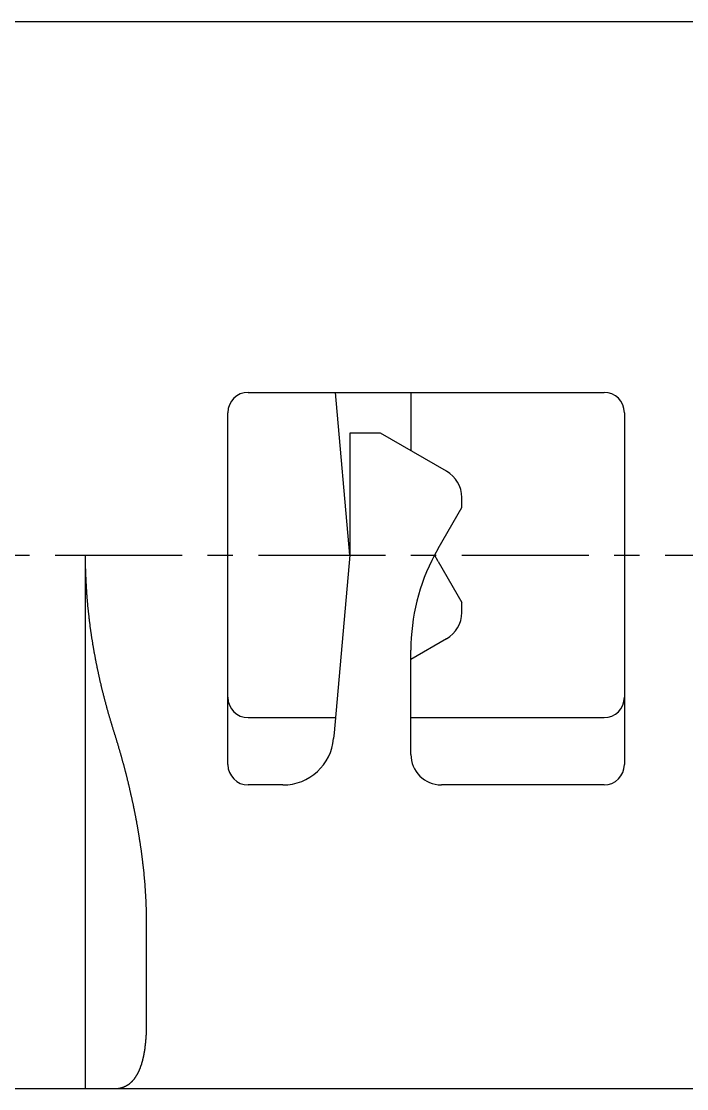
# Model space of a CAD drawing. Extents: x -4 to 102, y -14 to 59.
# Drawn here: x 53.04 to 59.58, y 48.23 to 58.73 of the extents above; entities that cross this region are included whole.
import ezdxf

# ---------------------------------------------------------------- set-up
doc = ezdxf.new("R2010")
doc.units = 0
doc.linetypes.add('CENTER', pattern=[2, 1.25, -0.25, 0.25, -0.25])
doc.layers.get('0').update_dxf_attribs({"linetype": 'CONTINUOUS'})
doc.layers.add('CENTER', color=1, linetype='CENTER')

msp = doc.modelspace()

# ---------------------------------------------------------------- linework, layer by layer
at = {"color": 7, "linetype": 'CONTINUOUS'}
for p, q in [((52.268, 58.728), (60.868, 58.728)), ((55.268, 55.078), (58.768, 55.078)), ((56.266, 53.478), (56.126, 55.078)), ((56.868, 55.078), (56.868, 54.505)), ((55.068, 53.478), (55.068, 54.878)), ((58.968, 54.878), (58.968, 53.478)), ((56.268, 54.678), (56.268, 53.502)), ((56.568, 54.678), (56.268, 54.678)), ((57.218, 54.303), (56.568, 54.678)), ((57.368, 53.944), (57.368, 54.043)), ((57.136, 53.542), (57.368, 53.944)), ((53.668, 48.228), (53.668, 53.478)), ((55.068, 51.729), (55.068, 53.478)), ((56.266, 53.478), (56.113, 51.729)), ((56.268, 53.502), (56.266, 53.478)), ((57.136, 53.414), (57.099, 53.481)), ((57.136, 53.542), (57.1, 53.478)), ((58.968, 53.478), (58.968, 51.729)), ((57.136, 53.414), (57.368, 53.012)), ((57.368, 52.913), (57.368, 53.012)), ((57.218, 52.653), (56.868, 52.451)), ((56.868, 51.729), (56.868, 52.542)), ((55.268, 51.878), (56.126, 51.878)), ((56.868, 51.878), (58.768, 51.878)), ((55.068, 51.416), (55.068, 51.729)), ((56.113, 51.729), (56.108, 51.672)), ((56.868, 51.516), (56.868, 51.729)), ((58.968, 51.729), (58.968, 51.416)), ((55.61, 51.216), (55.268, 51.216)), ((58.768, 51.216), (57.168, 51.216)), ((54.268, 48.86), (54.268, 49.887)), ((52.268, 48.228), (60.868, 48.228))]:
    msp.add_line(p, q, dxfattribs=at)
at = {"color": 7}
for points in [[(53.952, 51.729, 0), (53.949, 51.735, 0), (53.947, 51.742, 0), (53.945, 51.749, 0), (53.943, 51.755, 0), (53.941, 51.762, 0), (53.939, 51.769, 0), (53.937, 51.775, 0), (53.935, 51.782, 0), (53.933, 51.789, 0), (53.931, 51.795, 0), (53.929, 51.802, 0), (53.927, 51.809, 0), (53.925, 51.815, 0), (53.923, 51.822, 0), (53.921, 51.829, 0), (53.919, 51.836, 0), (53.917, 51.842, 0), (53.915, 51.849, 0), (53.913, 51.855, 0), (53.911, 51.862, 0), (53.909, 51.869, 0), (53.907, 51.876, 0), (53.905, 51.882, 0), (53.903, 51.889, 0), (53.901, 51.896, 0), (53.899, 51.902, 0), (53.897, 51.909, 0), (53.895, 51.916, 0), (53.893, 51.922, 0), (53.892, 51.929, 0), (53.89, 51.936, 0), (53.888, 51.943, 0), (53.886, 51.949, 0), (53.884, 51.956, 0), (53.882, 51.963, 0), (53.88, 51.97, 0), (53.878, 51.976, 0), (53.877, 51.983, 0), (53.875, 51.99, 0), (53.873, 51.996, 0), (53.871, 52.003, 0), (53.869, 52.01, 0), (53.867, 52.017, 0), (53.866, 52.023, 0), (53.864, 52.03, 0), (53.862, 52.037, 0), (53.86, 52.044, 0), (53.858, 52.05, 0), (53.857, 52.057, 0), (53.855, 52.064, 0), (53.853, 52.071, 0), (53.851, 52.077, 0), (53.85, 52.084, 0), (53.848, 52.091, 0), (53.846, 52.098, 0), (53.844, 52.105, 0), (53.843, 52.111, 0), (53.841, 52.118, 0), (53.839, 52.125, 0), (53.838, 52.132, 0), (53.836, 52.138, 0), (53.834, 52.145, 0), (53.833, 52.152, 0), (53.831, 52.159, 0), (53.829, 52.165, 0), (53.828, 52.172, 0), (53.826, 52.179, 0), (53.825, 52.186, 0), (53.823, 52.193, 0), (53.821, 52.199, 0), (53.82, 52.206, 0), (53.818, 52.213, 0), (53.816, 52.22, 0), (53.815, 52.227, 0), (53.813, 52.233, 0), (53.812, 52.24, 0), (53.81, 52.247, 0), (53.809, 52.254, 0), (53.807, 52.261, 0), (53.806, 52.267, 0), (53.804, 52.274, 0), (53.803, 52.281, 0), (53.801, 52.288, 0), (53.8, 52.295, 0), (53.798, 52.301, 0), (53.797, 52.308, 0), (53.795, 52.315, 0), (53.794, 52.322, 0), (53.792, 52.329, 0), (53.791, 52.336, 0), (53.789, 52.342, 0), (53.788, 52.349, 0), (53.786, 52.356, 0), (53.785, 52.363, 0), (53.783, 52.37, 0), (53.782, 52.377, 0), (53.781, 52.383, 0), (53.779, 52.39, 0), (53.778, 52.397, 0), (53.777, 52.404, 0), (53.775, 52.411, 0), (53.774, 52.417, 0), (53.773, 52.424, 0), (53.771, 52.431, 0), (53.77, 52.438, 0), (53.769, 52.445, 0), (53.767, 52.452, 0), (53.766, 52.459, 0), (53.765, 52.465, 0), (53.763, 52.472, 0), (53.762, 52.479, 0), (53.761, 52.486, 0), (53.759, 52.493, 0), (53.758, 52.5, 0), (53.757, 52.507, 0), (53.756, 52.514, 0), (53.754, 52.52, 0), (53.753, 52.527, 0), (53.752, 52.534, 0), (53.751, 52.541, 0), (53.75, 52.548, 0), (53.748, 52.555, 0), (53.747, 52.562, 0), (53.746, 52.569, 0), (53.745, 52.575, 0), (53.744, 52.582, 0), (53.742, 52.589, 0), (53.741, 52.596, 0), (53.74, 52.603, 0), (53.739, 52.61, 0), (53.738, 52.617, 0), (53.737, 52.623, 0), (53.736, 52.63, 0), (53.735, 52.637, 0), (53.734, 52.644, 0), (53.733, 52.651, 0), (53.731, 52.658, 0), (53.73, 52.665, 0), (53.729, 52.672, 0), (53.728, 52.679, 0), (53.727, 52.686, 0), (53.726, 52.693, 0), (53.725, 52.699, 0), (53.724, 52.706, 0), (53.723, 52.713, 0), (53.722, 52.72, 0), (53.721, 52.727, 0), (53.72, 52.734, 0), (53.719, 52.741, 0), (53.718, 52.748, 0), (53.717, 52.755, 0), (53.717, 52.762, 0), (53.715, 52.769, 0), (53.715, 52.775, 0), (53.714, 52.782, 0), (53.713, 52.789, 0), (53.712, 52.796, 0), (53.711, 52.803, 0), (53.71, 52.81, 0), (53.709, 52.817, 0), (53.708, 52.824, 0), (53.708, 52.831, 0), (53.707, 52.838, 0), (53.706, 52.845, 0), (53.705, 52.852, 0), (53.704, 52.858, 0), (53.703, 52.865, 0), (53.703, 52.872, 0), (53.702, 52.879, 0), (53.701, 52.886, 0), (53.7, 52.893, 0), (53.7, 52.9, 0), (53.699, 52.907, 0), (53.698, 52.914, 0), (53.697, 52.921, 0), (53.697, 52.928, 0), (53.696, 52.935, 0), (53.695, 52.942, 0), (53.694, 52.949, 0), (53.694, 52.956, 0), (53.693, 52.962, 0), (53.692, 52.969, 0), (53.692, 52.976, 0), (53.691, 52.983, 0), (53.69, 52.99, 0), (53.69, 52.997, 0), (53.689, 53.004, 0), (53.688, 53.011, 0), (53.688, 53.018, 0), (53.687, 53.025, 0), (53.687, 53.032, 0), (53.686, 53.039, 0), (53.685, 53.046, 0), (53.685, 53.053, 0), (53.684, 53.06, 0), (53.684, 53.067, 0), (53.683, 53.074, 0), (53.683, 53.081, 0), (53.682, 53.088, 0), (53.682, 53.095, 0), (53.681, 53.102, 0), (53.681, 53.109, 0), (53.68, 53.115, 0), (53.68, 53.123, 0), (53.679, 53.129, 0), (53.679, 53.136, 0), (53.678, 53.143, 0), (53.678, 53.15, 0), (53.678, 53.157, 0), (53.677, 53.164, 0), (53.677, 53.171, 0), (53.676, 53.178, 0), (53.676, 53.185, 0), (53.676, 53.192, 0), (53.675, 53.199, 0), (53.675, 53.206, 0), (53.675, 53.213, 0), (53.674, 53.22, 0), (53.674, 53.227, 0), (53.673, 53.234, 0), (53.673, 53.241, 0), (53.673, 53.248, 0), (53.673, 53.255, 0), (53.672, 53.262, 0), (53.672, 53.269, 0), (53.672, 53.276, 0), (53.672, 53.283, 0), (53.671, 53.29, 0), (53.671, 53.297, 0), (53.671, 53.304, 0), (53.67, 53.311, 0), (53.67, 53.318, 0), (53.67, 53.325, 0), (53.67, 53.332, 0), (53.67, 53.339, 0), (53.669, 53.346, 0), (53.669, 53.352, 0), (53.669, 53.359, 0), (53.669, 53.367, 0), (53.669, 53.373, 0), (53.669, 53.38, 0), (53.669, 53.387, 0), (53.669, 53.394, 0), (53.668, 53.401, 0), (53.668, 53.408, 0), (53.668, 53.415, 0), (53.668, 53.422, 0), (53.668, 53.429, 0), (53.668, 53.436, 0), (53.668, 53.443, 0), (53.668, 53.45, 0), (53.668, 53.457, 0), (53.668, 53.464, 0), (53.668, 53.471, 0), (53.668, 53.478, 0)], [(54.268, 49.887, 0), (54.268, 49.894, 0), (54.268, 49.901, 0), (54.268, 49.907, 0), (54.268, 49.914, 0), (54.267, 49.92, 0), (54.267, 49.927, 0), (54.267, 49.933, 0), (54.267, 49.94, 0), (54.267, 49.946, 0), (54.267, 49.953, 0), (54.267, 49.959, 0), (54.267, 49.966, 0), (54.267, 49.972, 0), (54.266, 49.979, 0), (54.266, 49.985, 0), (54.266, 49.992, 0), (54.266, 49.998, 0), (54.266, 50.005, 0), (54.266, 50.011, 0), (54.265, 50.018, 0), (54.265, 50.025, 0), (54.265, 50.031, 0), (54.265, 50.038, 0), (54.264, 50.044, 0), (54.264, 50.051, 0), (54.264, 50.057, 0), (54.264, 50.064, 0), (54.263, 50.07, 0), (54.263, 50.077, 0), (54.263, 50.083, 0), (54.263, 50.09, 0), (54.262, 50.096, 0), (54.262, 50.103, 0), (54.261, 50.109, 0), (54.261, 50.116, 0), (54.261, 50.123, 0), (54.261, 50.129, 0), (54.26, 50.136, 0), (54.26, 50.142, 0), (54.259, 50.149, 0), (54.259, 50.155, 0), (54.259, 50.162, 0), (54.258, 50.168, 0), (54.258, 50.175, 0), (54.257, 50.181, 0), (54.257, 50.188, 0), (54.257, 50.194, 0), (54.256, 50.201, 0), (54.255, 50.207, 0), (54.255, 50.214, 0), (54.255, 50.22, 0), (54.254, 50.227, 0), (54.254, 50.233, 0), (54.253, 50.24, 0), (54.253, 50.246, 0), (54.252, 50.253, 0), (54.252, 50.259, 0), (54.251, 50.266, 0), (54.251, 50.273, 0), (54.25, 50.279, 0), (54.249, 50.285, 0), (54.249, 50.292, 0), (54.248, 50.298, 0), (54.248, 50.305, 0), (54.247, 50.312, 0), (54.246, 50.318, 0), (54.246, 50.325, 0), (54.245, 50.331, 0), (54.245, 50.337, 0), (54.244, 50.344, 0), (54.243, 50.35, 0), (54.243, 50.357, 0), (54.242, 50.364, 0), (54.241, 50.37, 0), (54.241, 50.377, 0), (54.24, 50.383, 0), (54.239, 50.389, 0), (54.239, 50.396, 0), (54.238, 50.403, 0), (54.237, 50.409, 0), (54.236, 50.416, 0), (54.236, 50.422, 0), (54.235, 50.428, 0), (54.234, 50.435, 0), (54.233, 50.441, 0), (54.233, 50.448, 0), (54.232, 50.454, 0), (54.231, 50.461, 0), (54.23, 50.467, 0), (54.229, 50.474, 0), (54.229, 50.48, 0), (54.228, 50.487, 0), (54.227, 50.493, 0), (54.226, 50.5, 0), (54.225, 50.506, 0), (54.224, 50.513, 0), (54.224, 50.519, 0), (54.223, 50.526, 0), (54.222, 50.532, 0), (54.221, 50.539, 0), (54.22, 50.545, 0), (54.219, 50.552, 0), (54.218, 50.558, 0), (54.218, 50.565, 0), (54.217, 50.571, 0), (54.216, 50.578, 0), (54.215, 50.584, 0), (54.214, 50.59, 0), (54.213, 50.597, 0), (54.212, 50.603, 0), (54.211, 50.61, 0), (54.21, 50.616, 0), (54.209, 50.623, 0), (54.208, 50.629, 0), (54.207, 50.636, 0), (54.206, 50.642, 0), (54.205, 50.649, 0), (54.204, 50.655, 0), (54.203, 50.661, 0), (54.202, 50.668, 0), (54.201, 50.674, 0), (54.2, 50.681, 0), (54.199, 50.687, 0), (54.198, 50.694, 0), (54.197, 50.7, 0), (54.196, 50.707, 0), (54.195, 50.713, 0), (54.194, 50.72, 0), (54.193, 50.726, 0), (54.192, 50.733, 0), (54.191, 50.739, 0), (54.19, 50.745, 0), (54.189, 50.752, 0), (54.188, 50.758, 0), (54.187, 50.765, 0), (54.185, 50.771, 0), (54.184, 50.778, 0), (54.183, 50.784, 0), (54.182, 50.791, 0), (54.181, 50.797, 0), (54.18, 50.803, 0), (54.179, 50.81, 0), (54.178, 50.816, 0), (54.176, 50.823, 0), (54.175, 50.829, 0), (54.174, 50.836, 0), (54.173, 50.842, 0), (54.172, 50.848, 0), (54.171, 50.855, 0), (54.169, 50.861, 0), (54.168, 50.868, 0), (54.167, 50.874, 0), (54.166, 50.88, 0), (54.165, 50.887, 0), (54.163, 50.893, 0), (54.162, 50.9, 0), (54.161, 50.906, 0), (54.16, 50.913, 0), (54.158, 50.919, 0), (54.157, 50.925, 0), (54.156, 50.932, 0), (54.155, 50.938, 0), (54.153, 50.945, 0), (54.152, 50.951, 0), (54.151, 50.957, 0), (54.15, 50.964, 0), (54.148, 50.97, 0), (54.147, 50.977, 0), (54.146, 50.983, 0), (54.144, 50.989, 0), (54.143, 50.996, 0), (54.142, 51.002, 0), (54.14, 51.009, 0), (54.139, 51.015, 0), (54.138, 51.021, 0), (54.136, 51.028, 0), (54.135, 51.034, 0), (54.134, 51.041, 0), (54.132, 51.047, 0), (54.131, 51.053, 0), (54.13, 51.06, 0), (54.128, 51.066, 0), (54.127, 51.072, 0), (54.125, 51.079, 0), (54.124, 51.085, 0), (54.123, 51.092, 0), (54.121, 51.098, 0), (54.12, 51.104, 0), (54.118, 51.111, 0), (54.117, 51.117, 0), (54.115, 51.123, 0), (54.114, 51.13, 0), (54.112, 51.136, 0), (54.111, 51.143, 0), (54.11, 51.149, 0), (54.108, 51.155, 0), (54.107, 51.162, 0), (54.105, 51.168, 0), (54.104, 51.175, 0), (54.102, 51.181, 0), (54.101, 51.187, 0), (54.099, 51.194, 0), (54.098, 51.2, 0), (54.096, 51.206, 0), (54.095, 51.213, 0), (54.093, 51.219, 0), (54.092, 51.225, 0), (54.09, 51.232, 0), (54.089, 51.238, 0), (54.087, 51.244, 0), (54.086, 51.251, 0), (54.084, 51.257, 0), (54.082, 51.263, 0), (54.081, 51.27, 0), (54.079, 51.276, 0), (54.078, 51.282, 0), (54.076, 51.289, 0), (54.075, 51.295, 0), (54.073, 51.301, 0), (54.071, 51.308, 0), (54.07, 51.314, 0), (54.068, 51.321, 0), (54.066, 51.327, 0), (54.065, 51.333, 0), (54.063, 51.34, 0), (54.062, 51.346, 0), (54.06, 51.352, 0), (54.058, 51.358, 0), (54.057, 51.365, 0), (54.055, 51.371, 0), (54.053, 51.377, 0), (54.052, 51.384, 0), (54.05, 51.39, 0), (54.048, 51.396, 0), (54.047, 51.403, 0), (54.045, 51.409, 0), (54.043, 51.415, 0), (54.041, 51.422, 0), (54.04, 51.428, 0), (54.038, 51.434, 0), (54.036, 51.441, 0), (54.035, 51.447, 0), (54.033, 51.453, 0), (54.031, 51.459, 0), (54.029, 51.466, 0), (54.028, 51.472, 0), (54.026, 51.478, 0), (54.024, 51.485, 0), (54.023, 51.491, 0), (54.021, 51.497, 0), (54.019, 51.504, 0), (54.017, 51.51, 0), (54.015, 51.516, 0), (54.014, 51.522, 0), (54.012, 51.529, 0), (54.01, 51.535, 0), (54.008, 51.541, 0), (54.006, 51.547, 0), (54.005, 51.554, 0), (54.003, 51.56, 0), (54.001, 51.566, 0), (53.999, 51.572, 0), (53.997, 51.579, 0), (53.995, 51.585, 0), (53.994, 51.591, 0), (53.992, 51.598, 0), (53.99, 51.604, 0), (53.988, 51.61, 0), (53.986, 51.616, 0), (53.984, 51.623, 0), (53.982, 51.629, 0), (53.98, 51.635, 0), (53.979, 51.641, 0), (53.977, 51.648, 0), (53.975, 51.654, 0), (53.973, 51.66, 0), (53.971, 51.666, 0), (53.969, 51.673, 0), (53.967, 51.679, 0), (53.965, 51.685, 0), (53.963, 51.691, 0), (53.961, 51.698, 0), (53.959, 51.704, 0), (53.957, 51.71, 0), (53.956, 51.716, 0), (53.953, 51.723, 0), (53.952, 51.729, 0)], [(53.952, 48.228, 0), (53.954, 48.228, 0), (53.956, 48.228, 0), (53.959, 48.228, 0), (53.961, 48.228, 0), (53.964, 48.228, 0), (53.966, 48.229, 0), (53.969, 48.229, 0), (53.971, 48.229, 0), (53.974, 48.229, 0), (53.976, 48.229, 0), (53.979, 48.23, 0), (53.981, 48.23, 0), (53.984, 48.23, 0), (53.986, 48.231, 0), (53.989, 48.231, 0), (53.991, 48.231, 0), (53.993, 48.232, 0), (53.996, 48.232, 0), (53.998, 48.233, 0), (54.001, 48.233, 0), (54.003, 48.233, 0), (54.006, 48.234, 0), (54.008, 48.234, 0), (54.011, 48.235, 0), (54.013, 48.236, 0), (54.015, 48.236, 0), (54.018, 48.237, 0), (54.02, 48.237, 0), (54.023, 48.238, 0), (54.025, 48.239, 0), (54.027, 48.239, 0), (54.03, 48.24, 0), (54.032, 48.241, 0), (54.034, 48.242, 0), (54.037, 48.243, 0), (54.039, 48.243, 0), (54.041, 48.244, 0), (54.044, 48.245, 0), (54.046, 48.246, 0), (54.048, 48.247, 0), (54.051, 48.248, 0), (54.053, 48.249, 0), (54.055, 48.25, 0), (54.057, 48.251, 0), (54.06, 48.252, 0), (54.062, 48.253, 0), (54.064, 48.254, 0), (54.066, 48.255, 0), (54.069, 48.256, 0), (54.071, 48.258, 0), (54.073, 48.259, 0), (54.075, 48.26, 0), (54.077, 48.261, 0), (54.079, 48.263, 0), (54.081, 48.264, 0), (54.084, 48.265, 0), (54.086, 48.266, 0), (54.088, 48.268, 0), (54.09, 48.269, 0), (54.092, 48.271, 0), (54.094, 48.272, 0), (54.096, 48.273, 0), (54.098, 48.275, 0), (54.1, 48.276, 0), (54.102, 48.278, 0), (54.103, 48.279, 0), (54.105, 48.281, 0), (54.107, 48.283, 0), (54.109, 48.284, 0), (54.111, 48.286, 0), (54.113, 48.287, 0), (54.115, 48.289, 0), (54.116, 48.291, 0), (54.118, 48.292, 0), (54.12, 48.294, 0), (54.122, 48.296, 0), (54.123, 48.297, 0), (54.125, 48.299, 0), (54.127, 48.301, 0), (54.129, 48.303, 0), (54.13, 48.305, 0), (54.132, 48.306, 0), (54.134, 48.308, 0), (54.135, 48.31, 0), (54.137, 48.312, 0), (54.139, 48.314, 0), (54.14, 48.316, 0), (54.142, 48.318, 0), (54.143, 48.319, 0), (54.145, 48.321, 0), (54.146, 48.323, 0), (54.148, 48.325, 0), (54.149, 48.327, 0), (54.151, 48.329, 0), (54.152, 48.331, 0), (54.154, 48.333, 0), (54.155, 48.335, 0), (54.157, 48.337, 0), (54.158, 48.339, 0), (54.159, 48.341, 0), (54.161, 48.343, 0), (54.162, 48.345, 0), (54.164, 48.347, 0), (54.165, 48.349, 0), (54.166, 48.351, 0), (54.167, 48.353, 0), (54.169, 48.355, 0), (54.17, 48.358, 0), (54.171, 48.36, 0), (54.173, 48.362, 0), (54.174, 48.364, 0), (54.175, 48.366, 0), (54.176, 48.368, 0), (54.178, 48.37, 0), (54.179, 48.372, 0), (54.18, 48.374, 0), (54.181, 48.377, 0), (54.182, 48.379, 0), (54.183, 48.381, 0), (54.185, 48.383, 0), (54.186, 48.385, 0), (54.187, 48.388, 0), (54.188, 48.39, 0), (54.189, 48.392, 0), (54.19, 48.394, 0), (54.191, 48.396, 0), (54.192, 48.398, 0), (54.193, 48.401, 0), (54.194, 48.403, 0), (54.195, 48.405, 0), (54.196, 48.407, 0), (54.197, 48.41, 0), (54.198, 48.412, 0), (54.199, 48.414, 0), (54.2, 48.416, 0), (54.201, 48.419, 0), (54.202, 48.421, 0), (54.203, 48.423, 0), (54.204, 48.425, 0), (54.205, 48.428, 0), (54.206, 48.43, 0), (54.207, 48.432, 0), (54.208, 48.435, 0), (54.208, 48.437, 0), (54.209, 48.439, 0), (54.21, 48.442, 0), (54.211, 48.444, 0), (54.212, 48.446, 0), (54.213, 48.449, 0), (54.213, 48.451, 0), (54.214, 48.453, 0), (54.215, 48.456, 0), (54.216, 48.458, 0), (54.217, 48.46, 0), (54.217, 48.462, 0), (54.218, 48.465, 0), (54.219, 48.467, 0), (54.22, 48.469, 0), (54.22, 48.472, 0), (54.221, 48.474, 0), (54.222, 48.477, 0), (54.222, 48.479, 0), (54.223, 48.481, 0), (54.224, 48.483, 0), (54.225, 48.486, 0), (54.225, 48.488, 0), (54.226, 48.491, 0), (54.227, 48.493, 0), (54.227, 48.495, 0), (54.228, 48.498, 0), (54.229, 48.5, 0), (54.229, 48.502, 0), (54.23, 48.505, 0), (54.23, 48.507, 0), (54.231, 48.51, 0), (54.232, 48.512, 0), (54.232, 48.514, 0), (54.233, 48.517, 0), (54.233, 48.519, 0), (54.234, 48.521, 0), (54.235, 48.524, 0), (54.235, 48.526, 0), (54.236, 48.529, 0), (54.236, 48.531, 0), (54.237, 48.533, 0), (54.237, 48.536, 0), (54.238, 48.538, 0), (54.239, 48.541, 0), (54.239, 48.543, 0), (54.239, 48.545, 0), (54.24, 48.548, 0), (54.24, 48.55, 0), (54.241, 48.553, 0), (54.242, 48.555, 0), (54.242, 48.557, 0), (54.242, 48.56, 0), (54.243, 48.562, 0), (54.243, 48.565, 0), (54.244, 48.567, 0), (54.244, 48.569, 0), (54.245, 48.572, 0), (54.245, 48.574, 0), (54.246, 48.577, 0), (54.246, 48.579, 0), (54.246, 48.581, 0), (54.247, 48.584, 0), (54.247, 48.586, 0), (54.248, 48.589, 0), (54.248, 48.591, 0), (54.249, 48.593, 0), (54.249, 48.596, 0), (54.249, 48.598, 0), (54.25, 48.601, 0), (54.25, 48.603, 0), (54.251, 48.606, 0), (54.251, 48.608, 0), (54.251, 48.61, 0), (54.252, 48.613, 0), (54.252, 48.615, 0), (54.252, 48.618, 0), (54.253, 48.62, 0), (54.253, 48.623, 0), (54.253, 48.625, 0), (54.254, 48.627, 0), (54.254, 48.63, 0), (54.254, 48.632, 0), (54.255, 48.635, 0), (54.255, 48.637, 0), (54.255, 48.64, 0), (54.255, 48.642, 0), (54.256, 48.644, 0), (54.256, 48.647, 0), (54.256, 48.649, 0), (54.257, 48.652, 0), (54.257, 48.654, 0), (54.257, 48.657, 0), (54.258, 48.659, 0), (54.258, 48.661, 0), (54.258, 48.664, 0), (54.258, 48.666, 0), (54.259, 48.669, 0), (54.259, 48.671, 0), (54.259, 48.674, 0), (54.259, 48.676, 0), (54.26, 48.678, 0), (54.26, 48.681, 0), (54.26, 48.683, 0), (54.26, 48.686, 0), (54.261, 48.688, 0), (54.261, 48.691, 0), (54.261, 48.693, 0), (54.261, 48.696, 0), (54.261, 48.698, 0), (54.262, 48.7, 0), (54.262, 48.703, 0), (54.262, 48.705, 0), (54.262, 48.708, 0), (54.262, 48.71, 0), (54.263, 48.713, 0), (54.263, 48.715, 0), (54.263, 48.718, 0), (54.263, 48.72, 0), (54.263, 48.722, 0), (54.264, 48.725, 0), (54.264, 48.727, 0), (54.264, 48.73, 0), (54.264, 48.732, 0), (54.264, 48.735, 0), (54.264, 48.737, 0), (54.264, 48.74, 0), (54.265, 48.742, 0), (54.265, 48.745, 0), (54.265, 48.747, 0), (54.265, 48.749, 0), (54.265, 48.752, 0), (54.265, 48.754, 0), (54.266, 48.757, 0), (54.266, 48.759, 0), (54.266, 48.762, 0), (54.266, 48.764, 0), (54.266, 48.767, 0), (54.266, 48.769, 0), (54.266, 48.772, 0), (54.266, 48.774, 0), (54.266, 48.776, 0), (54.267, 48.779, 0), (54.267, 48.781, 0), (54.267, 48.784, 0), (54.267, 48.786, 0), (54.267, 48.789, 0), (54.267, 48.791, 0), (54.267, 48.794, 0), (54.267, 48.796, 0), (54.267, 48.798, 0), (54.267, 48.801, 0), (54.267, 48.803, 0), (54.267, 48.806, 0), (54.267, 48.808, 0), (54.267, 48.811, 0), (54.268, 48.813, 0), (54.268, 48.816, 0), (54.268, 48.818, 0), (54.268, 48.82, 0), (54.268, 48.823, 0), (54.268, 48.825, 0), (54.268, 48.828, 0), (54.268, 48.83, 0), (54.268, 48.833, 0), (54.268, 48.835, 0), (54.268, 48.838, 0), (54.268, 48.84, 0), (54.268, 48.843, 0), (54.268, 48.845, 0), (54.268, 48.847, 0), (54.268, 48.85, 0), (54.268, 48.852, 0), (54.268, 48.855, 0), (54.268, 48.857, 0), (54.268, 48.86, 0)]]:
    msp.add_polyline3d(points, dxfattribs=at)
at = {"color": 7, "linetype": 'CONTINUOUS'}
for centre, radius, start, end in [((55.268, 54.878), 0.2, 90, 180), ((58.768, 54.878), 0.2, 0, 90), ((57.068, 54.043), 0.3, 0, 60), ((58.868, 52.542), 2, 152.0987, 180), ((57.068, 52.913), 0.3, 300, 0), ((55.268, 52.078), 0.2, 180, 270), ((58.768, 52.078), 0.2, 270, 0), ((55.61, 51.716), 0.5, 270, 355), ((57.168, 51.516), 0.3, 180, 270), ((55.268, 51.416), 0.2, 180, 270), ((58.768, 51.416), 0.2, 270, 0)]:
    msp.add_arc(centre, radius, start, end, dxfattribs=at)
at = {"layer": 'CENTER', "color": 1, "linetype": 'CENTER'}
msp.add_line((17.368, 53.478), (72.668, 53.478), dxfattribs=at)

doc.saveas('drawing.dxf')
